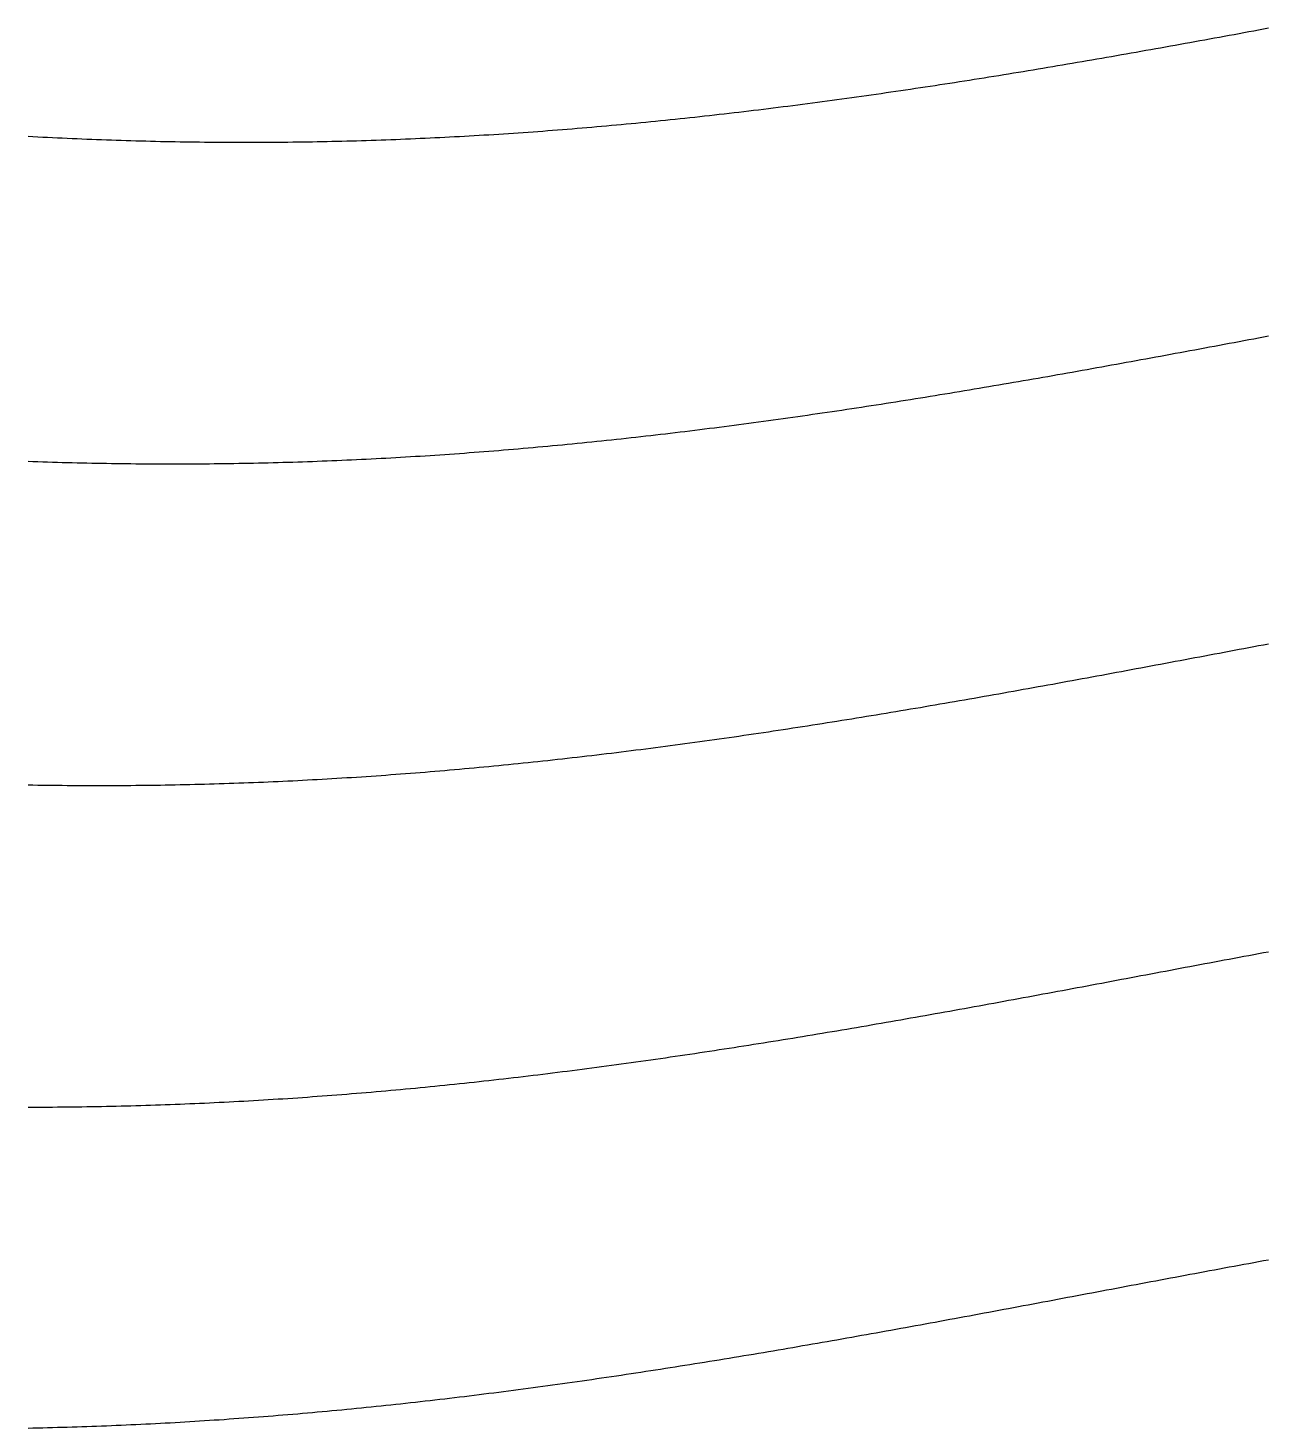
# Model space of a CAD drawing. Header units: millimetres. Extents: x 8 to 88, y 8 to 87.
# Drawn here: x 8 to 34.93, y 11.02 to 41.49 of the extents above; entities that cross this region are included whole.
import ezdxf

# ---------------------------------------------------------------- set-up
doc = ezdxf.new("R2010")
doc.units = ezdxf.units.MM
doc.layers.add('STUDY_GUIDES', color=7, linetype='Continuous')

msp = doc.modelspace()

# ---------------------------------------------------------------- linework, layer by layer
at = {"layer": 'STUDY_GUIDES'}
for points in [[(8, 39.1311), (8.1067, 39.1253), (8.2133, 39.1196), (8.32, 39.114), (8.4267, 39.1086), (8.5333, 39.1033), (8.64, 39.0981), (8.7467, 39.0931), (8.8533, 39.0882), (8.96, 39.0834), (9.0667, 39.0788), (9.1733, 39.0743), (9.28, 39.0699), (9.3867, 39.0656), (9.4933, 39.0615), (9.6, 39.0575), (9.7067, 39.0537), (9.8133, 39.05), (9.92, 39.0464), (10.0267, 39.0429), (10.1333, 39.0396), (10.24, 39.0364), (10.3467, 39.0334), (10.4533, 39.0304), (10.56, 39.0276), (10.6667, 39.025), (10.7733, 39.0225), (10.88, 39.0201), (10.9867, 39.0178), (11.0933, 39.0157), (11.2, 39.0137), (11.3067, 39.0119), (11.4133, 39.0101), (11.52, 39.0086), (11.6267, 39.0071), (11.7333, 39.0058), (11.84, 39.0046), (11.9467, 39.0036), (12.0533, 39.0026), (12.16, 39.0019), (12.2667, 39.0012), (12.3733, 39.0007), (12.48, 39.0003), (12.5867, 39.0001), (12.6933, 39), (12.8, 39), (12.9067, 39.0002), (13.0133, 39.0005), (13.12, 39.0009), (13.2267, 39.0015), (13.3333, 39.0022), (13.44, 39.003), (13.5467, 39.004), (13.6533, 39.0051), (13.76, 39.0064), (13.8667, 39.0078), (13.9733, 39.0093), (14.08, 39.0109), (14.1867, 39.0127), (14.2933, 39.0146), (14.4, 39.0167), (14.5067, 39.0188), (14.6133, 39.0212), (14.72, 39.0236), (14.8267, 39.0262), (14.9333, 39.0289), (15.04, 39.0318), (15.1467, 39.0347), (15.2533, 39.0379), (15.36, 39.0411), (15.4667, 39.0445), (15.5733, 39.048), (15.68, 39.0517), (15.7867, 39.0554), (15.8933, 39.0593), (16, 39.0634), (16.1067, 39.0676), (16.2133, 39.0719), (16.32, 39.0763), (16.4267, 39.0809), (16.5333, 39.0856), (16.64, 39.0904), (16.7467, 39.0954), (16.8533, 39.1005), (16.96, 39.1057), (17.0667, 39.1111), (17.1733, 39.1166), (17.28, 39.1222), (17.3867, 39.1279), (17.4933, 39.1338), (17.6, 39.1398), (17.7067, 39.1459), (17.8133, 39.1522), (17.92, 39.1586), (18.0267, 39.1651), (18.1333, 39.1717), (18.24, 39.1785), (18.3467, 39.1854), (18.4533, 39.1924), (18.56, 39.1996), (18.6667, 39.2068), (18.7733, 39.2142), (18.88, 39.2217), (18.9867, 39.2294), (19.0933, 39.2372), (19.2, 39.2451), (19.3067, 39.2531), (19.4133, 39.2612), (19.52, 39.2695), (19.6267, 39.2779), (19.7333, 39.2864), (19.84, 39.295), (19.9467, 39.3038), (20.0533, 39.3127), (20.16, 39.3217), (20.2667, 39.3308), (20.3733, 39.34), (20.48, 39.3494), (20.5867, 39.3589), (20.6933, 39.3685), (20.8, 39.3782), (20.9067, 39.388), (21.0133, 39.3979), (21.12, 39.408), (21.2267, 39.4182), (21.3333, 39.4285), (21.44, 39.4389), (21.5467, 39.4494), (21.6533, 39.4601), (21.76, 39.4708), (21.8667, 39.4817), (21.9733, 39.4927), (22.08, 39.5038), (22.1867, 39.515), (22.2933, 39.5263), (22.4, 39.5377), (22.5067, 39.5493), (22.6133, 39.5609), (22.72, 39.5727), (22.8267, 39.5846), (22.9333, 39.5965), (23.04, 39.6086), (23.1467, 39.6208), (23.2533, 39.6331), (23.36, 39.6455), (23.4667, 39.658), (23.5733, 39.6707), (23.68, 39.6834), (23.7867, 39.6962), (23.8933, 39.7091), (24, 39.7222), (24.1067, 39.7353), (24.2133, 39.7485), (24.32, 39.7619), (24.4267, 39.7753), (24.5333, 39.7889), (24.64, 39.8025), (24.7467, 39.8162), (24.8533, 39.8301), (24.96, 39.844), (25.0667, 39.858), (25.1733, 39.8722), (25.28, 39.8864), (25.3867, 39.9007), (25.4933, 39.9151), (25.6, 39.9296), (25.7067, 39.9442), (25.8133, 39.9589), (25.92, 39.9737), (26.0267, 39.9885), (26.1333, 40.0035), (26.24, 40.0186), (26.3467, 40.0337), (26.4533, 40.0489), (26.56, 40.0643), (26.6667, 40.0797), (26.7733, 40.0951), (26.88, 40.1107), (26.9867, 40.1264), (27.0933, 40.1421), (27.2, 40.158), (27.3067, 40.1739), (27.4133, 40.1899), (27.52, 40.2059), (27.6267, 40.2221), (27.7333, 40.2383), (27.84, 40.2546), (27.9467, 40.271), (28.0533, 40.2875), (28.16, 40.304), (28.2667, 40.3207), (28.3733, 40.3374), (28.48, 40.3541), (28.5867, 40.371), (28.6933, 40.3879), (28.8, 40.4049), (28.9067, 40.422), (29.0133, 40.4391), (29.12, 40.4563), (29.2267, 40.4736), (29.3333, 40.4909), (29.44, 40.5083), (29.5467, 40.5258), (29.6533, 40.5434), (29.76, 40.561), (29.8667, 40.5786), (29.9733, 40.5964), (30.08, 40.6142), (30.1867, 40.632), (30.2933, 40.65), (30.4, 40.668), (30.5067, 40.686), (30.6133, 40.7041), (30.72, 40.7223), (30.8267, 40.7405), (30.9333, 40.7588), (31.04, 40.7771), (31.1467, 40.7955), (31.2533, 40.8139), (31.36, 40.8324), (31.4667, 40.851), (31.5733, 40.8696), (31.68, 40.8882), (31.7867, 40.9069), (31.8933, 40.9257), (32, 40.9445), (32.1067, 40.9633), (32.2133, 40.9822), (32.32, 41.0011), (32.4267, 41.0201), (32.5333, 41.0391), (32.64, 41.0582), (32.7467, 41.0773), (32.8533, 41.0965), (32.96, 41.1157), (33.0667, 41.1349), (33.1733, 41.1542), (33.28, 41.1735), (33.3867, 41.1928), (33.4933, 41.2122), (33.6, 41.2316), (33.7067, 41.2511), (33.8133, 41.2706), (33.92, 41.2901), (34.0267, 41.3096), (34.1333, 41.3292), (34.24, 41.3488), (34.3467, 41.3685), (34.4533, 41.3881), (34.56, 41.4078), (34.6667, 41.4276), (34.7733, 41.4473), (34.88, 41.4671), (34.9867, 41.4869)], [(8, 32.0579), (8.1067, 32.054), (8.2133, 32.0503), (8.32, 32.0467), (8.4267, 32.0432), (8.5333, 32.0399), (8.64, 32.0367), (8.7467, 32.0336), (8.8533, 32.0307), (8.96, 32.0279), (9.0667, 32.0252), (9.1733, 32.0227), (9.28, 32.0203), (9.3867, 32.018), (9.4933, 32.0159), (9.6, 32.0139), (9.7067, 32.012), (9.8133, 32.0103), (9.92, 32.0087), (10.0267, 32.0072), (10.1333, 32.0059), (10.24, 32.0047), (10.3467, 32.0036), (10.4533, 32.0027), (10.56, 32.0019), (10.6667, 32.0013), (10.7733, 32.0008), (10.88, 32.0004), (10.9867, 32.0001), (11.0933, 32), (11.2, 32), (11.3067, 32.0002), (11.4133, 32.0005), (11.52, 32.0009), (11.6267, 32.0015), (11.7333, 32.0021), (11.84, 32.003), (11.9467, 32.0039), (12.0533, 32.005), (12.16, 32.0063), (12.2667, 32.0076), (12.3733, 32.0091), (12.48, 32.0108), (12.5867, 32.0125), (12.6933, 32.0144), (12.8, 32.0165), (12.9067, 32.0187), (13.0133, 32.021), (13.12, 32.0234), (13.2267, 32.026), (13.3333, 32.0287), (13.44, 32.0315), (13.5467, 32.0345), (13.6533, 32.0376), (13.76, 32.0408), (13.8667, 32.0442), (13.9733, 32.0477), (14.08, 32.0514), (14.1867, 32.0551), (14.2933, 32.059), (14.4, 32.0631), (14.5067, 32.0672), (14.6133, 32.0715), (14.72, 32.076), (14.8267, 32.0805), (14.9333, 32.0852), (15.04, 32.09), (15.1467, 32.095), (15.2533, 32.1001), (15.36, 32.1053), (15.4667, 32.1106), (15.5733, 32.1161), (15.68, 32.1217), (15.7867, 32.1275), (15.8933, 32.1333), (16, 32.1393), (16.1067, 32.1454), (16.2133, 32.1517), (16.32, 32.1581), (16.4267, 32.1646), (16.5333, 32.1712), (16.64, 32.1779), (16.7467, 32.1848), (16.8533, 32.1918), (16.96, 32.199), (17.0667, 32.2062), (17.1733, 32.2136), (17.28, 32.2211), (17.3867, 32.2288), (17.4933, 32.2365), (17.6, 32.2444), (17.7067, 32.2524), (17.8133, 32.2606), (17.92, 32.2688), (18.0267, 32.2772), (18.1333, 32.2857), (18.24, 32.2943), (18.3467, 32.3031), (18.4533, 32.312), (18.56, 32.3209), (18.6667, 32.3301), (18.7733, 32.3393), (18.88, 32.3486), (18.9867, 32.3581), (19.0933, 32.3677), (19.2, 32.3774), (19.3067, 32.3872), (19.4133, 32.3972), (19.52, 32.4072), (19.6267, 32.4174), (19.7333, 32.4277), (19.84, 32.4381), (19.9467, 32.4486), (20.0533, 32.4592), (20.16, 32.47), (20.2667, 32.4808), (20.3733, 32.4918), (20.48, 32.5029), (20.5867, 32.5141), (20.6933, 32.5254), (20.8, 32.5368), (20.9067, 32.5484), (21.0133, 32.56), (21.12, 32.5718), (21.2267, 32.5836), (21.3333, 32.5956), (21.44, 32.6077), (21.5467, 32.6199), (21.6533, 32.6321), (21.76, 32.6445), (21.8667, 32.657), (21.9733, 32.6697), (22.08, 32.6824), (22.1867, 32.6952), (22.2933, 32.7081), (22.4, 32.7211), (22.5067, 32.7343), (22.6133, 32.7475), (22.72, 32.7608), (22.8267, 32.7743), (22.9333, 32.7878), (23.04, 32.8014), (23.1467, 32.8151), (23.2533, 32.829), (23.36, 32.8429), (23.4667, 32.8569), (23.5733, 32.871), (23.68, 32.8852), (23.7867, 32.8996), (23.8933, 32.914), (24, 32.9285), (24.1067, 32.943), (24.2133, 32.9577), (24.32, 32.9725), (24.4267, 32.9874), (24.5333, 33.0023), (24.64, 33.0174), (24.7467, 33.0325), (24.8533, 33.0477), (24.96, 33.063), (25.0667, 33.0784), (25.1733, 33.0939), (25.28, 33.1095), (25.3867, 33.1251), (25.4933, 33.1409), (25.6, 33.1567), (25.7067, 33.1726), (25.8133, 33.1886), (25.92, 33.2047), (26.0267, 33.2208), (26.1333, 33.237), (26.24, 33.2533), (26.3467, 33.2697), (26.4533, 33.2862), (26.56, 33.3027), (26.6667, 33.3193), (26.7733, 33.336), (26.88, 33.3528), (26.9867, 33.3696), (27.0933, 33.3866), (27.2, 33.4036), (27.3067, 33.4206), (27.4133, 33.4377), (27.52, 33.4549), (27.6267, 33.4722), (27.7333, 33.4895), (27.84, 33.507), (27.9467, 33.5244), (28.0533, 33.542), (28.16, 33.5596), (28.2667, 33.5772), (28.3733, 33.595), (28.48, 33.6128), (28.5867, 33.6306), (28.6933, 33.6485), (28.8, 33.6665), (28.9067, 33.6846), (29.0133, 33.7027), (29.12, 33.7208), (29.2267, 33.739), (29.3333, 33.7573), (29.44, 33.7756), (29.5467, 33.794), (29.6533, 33.8125), (29.76, 33.8309), (29.8667, 33.8495), (29.9733, 33.8681), (30.08, 33.8867), (30.1867, 33.9054), (30.2933, 33.9242), (30.4, 33.943), (30.5067, 33.9618), (30.6133, 33.9807), (30.72, 33.9996), (30.8267, 34.0186), (30.9333, 34.0376), (31.04, 34.0567), (31.1467, 34.0758), (31.2533, 34.0949), (31.36, 34.1141), (31.4667, 34.1334), (31.5733, 34.1526), (31.68, 34.1719), (31.7867, 34.1913), (31.8933, 34.2107), (32, 34.2301), (32.1067, 34.2495), (32.2133, 34.269), (32.32, 34.2885), (32.4267, 34.3081), (32.5333, 34.3277), (32.64, 34.3473), (32.7467, 34.3669), (32.8533, 34.3866), (32.96, 34.4063), (33.0667, 34.426), (33.1733, 34.4457), (33.28, 34.4655), (33.3867, 34.4853), (33.4933, 34.5051), (33.6, 34.525), (33.7067, 34.5448), (33.8133, 34.5647), (33.92, 34.5846), (34.0267, 34.6045), (34.1333, 34.6245), (34.24, 34.6444), (34.3467, 34.6644), (34.4533, 34.6844), (34.56, 34.7044), (34.6667, 34.7244), (34.7733, 34.7444), (34.88, 34.7645), (34.9867, 34.7845)], [(8, 25.014), (8.1067, 25.0121), (8.2133, 25.0104), (8.32, 25.0088), (8.4267, 25.0073), (8.5333, 25.006), (8.64, 25.0048), (8.7467, 25.0037), (8.8533, 25.0028), (8.96, 25.002), (9.0667, 25.0013), (9.1733, 25.0008), (9.28, 25.0004), (9.3867, 25.0001), (9.4933, 25), (9.6, 25), (9.7067, 25.0002), (9.8133, 25.0004), (9.92, 25.0009), (10.0267, 25.0014), (10.1333, 25.0021), (10.24, 25.0029), (10.3467, 25.0039), (10.4533, 25.0049), (10.56, 25.0062), (10.6667, 25.0075), (10.7733, 25.009), (10.88, 25.0106), (10.9867, 25.0124), (11.0933, 25.0143), (11.2, 25.0163), (11.3067, 25.0185), (11.4133, 25.0208), (11.52, 25.0232), (11.6267, 25.0258), (11.7333, 25.0285), (11.84, 25.0313), (11.9467, 25.0343), (12.0533, 25.0374), (12.16, 25.0406), (12.2667, 25.0439), (12.3733, 25.0474), (12.48, 25.0511), (12.5867, 25.0548), (12.6933, 25.0587), (12.8, 25.0627), (12.9067, 25.0669), (13.0133, 25.0712), (13.12, 25.0756), (13.2267, 25.0802), (13.3333, 25.0848), (13.44, 25.0897), (13.5467, 25.0946), (13.6533, 25.0997), (13.76, 25.1049), (13.8667, 25.1102), (13.9733, 25.1157), (14.08, 25.1213), (14.1867, 25.127), (14.2933, 25.1328), (14.4, 25.1388), (14.5067, 25.1449), (14.6133, 25.1512), (14.72, 25.1575), (14.8267, 25.164), (14.9333, 25.1707), (15.04, 25.1774), (15.1467, 25.1843), (15.2533, 25.1913), (15.36, 25.1984), (15.4667, 25.2057), (15.5733, 25.213), (15.68, 25.2205), (15.7867, 25.2282), (15.8933, 25.2359), (16, 25.2438), (16.1067, 25.2518), (16.2133, 25.2599), (16.32, 25.2682), (16.4267, 25.2766), (16.5333, 25.285), (16.64, 25.2937), (16.7467, 25.3024), (16.8533, 25.3113), (16.96, 25.3202), (17.0667, 25.3293), (17.1733, 25.3386), (17.28, 25.3479), (17.3867, 25.3573), (17.4933, 25.3669), (17.6, 25.3766), (17.7067, 25.3864), (17.8133, 25.3964), (17.92, 25.4064), (18.0267, 25.4166), (18.1333, 25.4268), (18.24, 25.4372), (18.3467, 25.4478), (18.4533, 25.4584), (18.56, 25.4691), (18.6667, 25.48), (18.7733, 25.4909), (18.88, 25.502), (18.9867, 25.5132), (19.0933, 25.5245), (19.2, 25.5359), (19.3067, 25.5474), (19.4133, 25.5591), (19.52, 25.5708), (19.6267, 25.5827), (19.7333, 25.5946), (19.84, 25.6067), (19.9467, 25.6189), (20.0533, 25.6312), (20.16, 25.6436), (20.2667, 25.6561), (20.3733, 25.6687), (20.48, 25.6814), (20.5867, 25.6942), (20.6933, 25.7071), (20.8, 25.7201), (20.9067, 25.7332), (21.0133, 25.7464), (21.12, 25.7598), (21.2267, 25.7732), (21.3333, 25.7867), (21.44, 25.8003), (21.5467, 25.8141), (21.6533, 25.8279), (21.76, 25.8418), (21.8667, 25.8558), (21.9733, 25.8699), (22.08, 25.8841), (22.1867, 25.8984), (22.2933, 25.9128), (22.4, 25.9273), (22.5067, 25.9419), (22.6133, 25.9566), (22.72, 25.9713), (22.8267, 25.9862), (22.9333, 26.0011), (23.04, 26.0162), (23.1467, 26.0313), (23.2533, 26.0465), (23.36, 26.0618), (23.4667, 26.0772), (23.5733, 26.0927), (23.68, 26.1082), (23.7867, 26.1239), (23.8933, 26.1396), (24, 26.1554), (24.1067, 26.1713), (24.2133, 26.1873), (24.32, 26.2034), (24.4267, 26.2195), (24.5333, 26.2357), (24.64, 26.252), (24.7467, 26.2684), (24.8533, 26.2849), (24.96, 26.3014), (25.0667, 26.318), (25.1733, 26.3347), (25.28, 26.3515), (25.3867, 26.3683), (25.4933, 26.3852), (25.6, 26.4022), (25.7067, 26.4193), (25.8133, 26.4364), (25.92, 26.4536), (26.0267, 26.4708), (26.1333, 26.4882), (26.24, 26.5056), (26.3467, 26.523), (26.4533, 26.5406), (26.56, 26.5582), (26.6667, 26.5758), (26.7733, 26.5936), (26.88, 26.6114), (26.9867, 26.6292), (27.0933, 26.6471), (27.2, 26.6651), (27.3067, 26.6831), (27.4133, 26.7012), (27.52, 26.7194), (27.6267, 26.7376), (27.7333, 26.7559), (27.84, 26.7742), (27.9467, 26.7926), (28.0533, 26.811), (28.16, 26.8295), (28.2667, 26.848), (28.3733, 26.8666), (28.48, 26.8853), (28.5867, 26.9039), (28.6933, 26.9227), (28.8, 26.9415), (28.9067, 26.9603), (29.0133, 26.9792), (29.12, 26.9981), (29.2267, 27.0171), (29.3333, 27.0361), (29.44, 27.0552), (29.5467, 27.0743), (29.6533, 27.0934), (29.76, 27.1126), (29.8667, 27.1318), (29.9733, 27.1511), (30.08, 27.1704), (30.1867, 27.1897), (30.2933, 27.2091), (30.4, 27.2285), (30.5067, 27.248), (30.6133, 27.2675), (30.72, 27.287), (30.8267, 27.3065), (30.9333, 27.3261), (31.04, 27.3457), (31.1467, 27.3653), (31.2533, 27.385), (31.36, 27.4047), (31.4667, 27.4244), (31.5733, 27.4442), (31.68, 27.4639), (31.7867, 27.4837), (31.8933, 27.5036), (32, 27.5234), (32.1067, 27.5433), (32.2133, 27.5631), (32.32, 27.583), (32.4267, 27.603), (32.5333, 27.6229), (32.64, 27.6429), (32.7467, 27.6628), (32.8533, 27.6828), (32.96, 27.7028), (33.0667, 27.7228), (33.1733, 27.7428), (33.28, 27.7629), (33.3867, 27.7829), (33.4933, 27.803), (33.6, 27.8231), (33.7067, 27.8431), (33.8133, 27.8632), (33.92, 27.8833), (34.0267, 27.9034), (34.1333, 27.9235), (34.24, 27.9436), (34.3467, 27.9637), (34.4533, 27.9838), (34.56, 28.0039), (34.6667, 28.024), (34.7733, 28.0441), (34.88, 28.0642), (34.9867, 28.0843)], [(8, 18), (8.1067, 18.0001), (8.2133, 18.0004), (8.32, 18.0008), (8.4267, 18.0014), (8.5333, 18.002), (8.64, 18.0028), (8.7467, 18.0038), (8.8533, 18.0049), (8.96, 18.0061), (9.0667, 18.0074), (9.1733, 18.0089), (9.28, 18.0105), (9.3867, 18.0123), (9.4933, 18.0141), (9.6, 18.0162), (9.7067, 18.0183), (9.8133, 18.0206), (9.92, 18.023), (10.0267, 18.0256), (10.1333, 18.0282), (10.24, 18.0311), (10.3467, 18.034), (10.4533, 18.0371), (10.56, 18.0403), (10.6667, 18.0437), (10.7733, 18.0472), (10.88, 18.0508), (10.9867, 18.0545), (11.0933, 18.0584), (11.2, 18.0624), (11.3067, 18.0666), (11.4133, 18.0708), (11.52, 18.0753), (11.6267, 18.0798), (11.7333, 18.0845), (11.84, 18.0893), (11.9467, 18.0942), (12.0533, 18.0993), (12.16, 18.1045), (12.2667, 18.1098), (12.3733, 18.1152), (12.48, 18.1208), (12.5867, 18.1265), (12.6933, 18.1324), (12.8, 18.1384), (12.9067, 18.1445), (13.0133, 18.1507), (13.12, 18.157), (13.2267, 18.1635), (13.3333, 18.1701), (13.44, 18.1769), (13.5467, 18.1837), (13.6533, 18.1907), (13.76, 18.1978), (13.8667, 18.2051), (13.9733, 18.2125), (14.08, 18.2199), (14.1867, 18.2276), (14.2933, 18.2353), (14.4, 18.2432), (14.5067, 18.2512), (14.6133, 18.2593), (14.72, 18.2675), (14.8267, 18.2759), (14.9333, 18.2844), (15.04, 18.293), (15.1467, 18.3017), (15.2533, 18.3105), (15.36, 18.3195), (15.4667, 18.3286), (15.5733, 18.3378), (15.68, 18.3471), (15.7867, 18.3566), (15.8933, 18.3662), (16, 18.3758), (16.1067, 18.3856), (16.2133, 18.3956), (16.32, 18.4056), (16.4267, 18.4158), (16.5333, 18.426), (16.64, 18.4364), (16.7467, 18.4469), (16.8533, 18.4575), (16.96, 18.4683), (17.0667, 18.4791), (17.1733, 18.4901), (17.28, 18.5011), (17.3867, 18.5123), (17.4933, 18.5236), (17.6, 18.535), (17.7067, 18.5465), (17.8133, 18.5582), (17.92, 18.5699), (18.0267, 18.5817), (18.1333, 18.5937), (18.24, 18.6057), (18.3467, 18.6179), (18.4533, 18.6302), (18.56, 18.6426), (18.6667, 18.6551), (18.7733, 18.6677), (18.88, 18.6803), (18.9867, 18.6932), (19.0933, 18.7061), (19.2, 18.7191), (19.3067, 18.7322), (19.4133, 18.7454), (19.52, 18.7587), (19.6267, 18.7721), (19.7333, 18.7856), (19.84, 18.7992), (19.9467, 18.813), (20.0533, 18.8268), (20.16, 18.8407), (20.2667, 18.8547), (20.3733, 18.8688), (20.48, 18.883), (20.5867, 18.8973), (20.6933, 18.9117), (20.8, 18.9262), (20.9067, 18.9407), (21.0133, 18.9554), (21.12, 18.9702), (21.2267, 18.985), (21.3333, 18.9999), (21.44, 19.015), (21.5467, 19.0301), (21.6533, 19.0453), (21.76, 19.0606), (21.8667, 19.076), (21.9733, 19.0915), (22.08, 19.107), (22.1867, 19.1227), (22.2933, 19.1384), (22.4, 19.1542), (22.5067, 19.1701), (22.6133, 19.186), (22.72, 19.2021), (22.8267, 19.2182), (22.9333, 19.2345), (23.04, 19.2508), (23.1467, 19.2671), (23.2533, 19.2836), (23.36, 19.3001), (23.4667, 19.3167), (23.5733, 19.3334), (23.68, 19.3501), (23.7867, 19.367), (23.8933, 19.3839), (24, 19.4009), (24.1067, 19.4179), (24.2133, 19.435), (24.32, 19.4522), (24.4267, 19.4695), (24.5333, 19.4868), (24.64, 19.5042), (24.7467, 19.5217), (24.8533, 19.5392), (24.96, 19.5568), (25.0667, 19.5744), (25.1733, 19.5922), (25.28, 19.6099), (25.3867, 19.6278), (25.4933, 19.6457), (25.6, 19.6637), (25.7067, 19.6817), (25.8133, 19.6998), (25.92, 19.7179), (26.0267, 19.7361), (26.1333, 19.7544), (26.24, 19.7727), (26.3467, 19.7911), (26.4533, 19.8095), (26.56, 19.828), (26.6667, 19.8466), (26.7733, 19.8651), (26.88, 19.8838), (26.9867, 19.9025), (27.0933, 19.9212), (27.2, 19.94), (27.3067, 19.9588), (27.4133, 19.9777), (27.52, 19.9966), (27.6267, 20.0156), (27.7333, 20.0346), (27.84, 20.0537), (27.9467, 20.0728), (28.0533, 20.0919), (28.16, 20.1111), (28.2667, 20.1303), (28.3733, 20.1496), (28.48, 20.1689), (28.5867, 20.1882), (28.6933, 20.2076), (28.8, 20.227), (28.9067, 20.2464), (29.0133, 20.2659), (29.12, 20.2854), (29.2267, 20.305), (29.3333, 20.3246), (29.44, 20.3442), (29.5467, 20.3638), (29.6533, 20.3835), (29.76, 20.4031), (29.8667, 20.4229), (29.9733, 20.4426), (30.08, 20.4624), (30.1867, 20.4822), (30.2933, 20.502), (30.4, 20.5218), (30.5067, 20.5417), (30.6133, 20.5616), (30.72, 20.5815), (30.8267, 20.6014), (30.9333, 20.6213), (31.04, 20.6413), (31.1467, 20.6612), (31.2533, 20.6812), (31.36, 20.7012), (31.4667, 20.7212), (31.5733, 20.7413), (31.68, 20.7613), (31.7867, 20.7813), (31.8933, 20.8014), (32, 20.8215), (32.1067, 20.8415), (32.2133, 20.8616), (32.32, 20.8817), (32.4267, 20.9018), (32.5333, 20.9219), (32.64, 20.942), (32.7467, 20.9621), (32.8533, 20.9822), (32.96, 21.0023), (33.0667, 21.0224), (33.1733, 21.0425), (33.28, 21.0626), (33.3867, 21.0827), (33.4933, 21.1028), (33.6, 21.1229), (33.7067, 21.143), (33.8133, 21.1631), (33.92, 21.1832), (34.0267, 21.2032), (34.1333, 21.2233), (34.24, 21.2433), (34.3467, 21.2634), (34.4533, 21.2834), (34.56, 21.3034), (34.6667, 21.3234), (34.7733, 21.3434), (34.88, 21.3633), (34.9867, 21.3833)], [(8, 11.016), (8.1067, 11.0181), (8.2133, 11.0204), (8.32, 11.0228), (8.4267, 11.0254), (8.5333, 11.028), (8.64, 11.0308), (8.7467, 11.0338), (8.8533, 11.0369), (8.96, 11.0401), (9.0667, 11.0434), (9.1733, 11.0469), (9.28, 11.0505), (9.3867, 11.0542), (9.4933, 11.0581), (9.6, 11.0621), (9.7067, 11.0662), (9.8133, 11.0705), (9.92, 11.0749), (10.0267, 11.0794), (10.1333, 11.0841), (10.24, 11.0889), (10.3467, 11.0938), (10.4533, 11.0989), (10.56, 11.104), (10.6667, 11.1094), (10.7733, 11.1148), (10.88, 11.1204), (10.9867, 11.1261), (11.0933, 11.1319), (11.2, 11.1379), (11.3067, 11.144), (11.4133, 11.1502), (11.52, 11.1565), (11.6267, 11.163), (11.7333, 11.1696), (11.84, 11.1763), (11.9467, 11.1832), (12.0533, 11.1902), (12.16, 11.1973), (12.2667, 11.2045), (12.3733, 11.2119), (12.48, 11.2193), (12.5867, 11.227), (12.6933, 11.2347), (12.8, 11.2426), (12.9067, 11.2505), (13.0133, 11.2586), (13.12, 11.2669), (13.2267, 11.2752), (13.3333, 11.2837), (13.44, 11.2923), (13.5467, 11.301), (13.6533, 11.3098), (13.76, 11.3188), (13.8667, 11.3279), (13.9733, 11.3371), (14.08, 11.3464), (14.1867, 11.3558), (14.2933, 11.3654), (14.4, 11.3751), (14.5067, 11.3849), (14.6133, 11.3948), (14.72, 11.4048), (14.8267, 11.415), (14.9333, 11.4252), (15.04, 11.4356), (15.1467, 11.4461), (15.2533, 11.4567), (15.36, 11.4674), (15.4667, 11.4782), (15.5733, 11.4892), (15.68, 11.5002), (15.7867, 11.5114), (15.8933, 11.5227), (16, 11.5341), (16.1067, 11.5456), (16.2133, 11.5572), (16.32, 11.569), (16.4267, 11.5808), (16.5333, 11.5927), (16.64, 11.6048), (16.7467, 11.6169), (16.8533, 11.6292), (16.96, 11.6416), (17.0667, 11.6541), (17.1733, 11.6666), (17.28, 11.6793), (17.3867, 11.6921), (17.4933, 11.705), (17.6, 11.718), (17.7067, 11.7311), (17.8133, 11.7443), (17.92, 11.7576), (18.0267, 11.7711), (18.1333, 11.7846), (18.24, 11.7982), (18.3467, 11.8119), (18.4533, 11.8257), (18.56, 11.8396), (18.6667, 11.8536), (18.7733, 11.8677), (18.88, 11.8819), (18.9867, 11.8961), (19.0933, 11.9105), (19.2, 11.925), (19.3067, 11.9396), (19.4133, 11.9542), (19.52, 11.969), (19.6267, 11.9838), (19.7333, 11.9988), (19.84, 12.0138), (19.9467, 12.0289), (20.0533, 12.0441), (20.16, 12.0594), (20.2667, 12.0748), (20.3733, 12.0902), (20.48, 12.1058), (20.5867, 12.1214), (20.6933, 12.1371), (20.8, 12.1529), (20.9067, 12.1688), (21.0133, 12.1848), (21.12, 12.2008), (21.2267, 12.217), (21.3333, 12.2332), (21.44, 12.2495), (21.5467, 12.2658), (21.6533, 12.2823), (21.76, 12.2988), (21.8667, 12.3154), (21.9733, 12.3321), (22.08, 12.3488), (22.1867, 12.3656), (22.2933, 12.3825), (22.4, 12.3995), (22.5067, 12.4165), (22.6133, 12.4337), (22.72, 12.4508), (22.8267, 12.4681), (22.9333, 12.4854), (23.04, 12.5028), (23.1467, 12.5203), (23.2533, 12.5378), (23.36, 12.5554), (23.4667, 12.573), (23.5733, 12.5907), (23.68, 12.6085), (23.7867, 12.6264), (23.8933, 12.6443), (24, 12.6622), (24.1067, 12.6803), (24.2133, 12.6984), (24.32, 12.7165), (24.4267, 12.7347), (24.5333, 12.753), (24.64, 12.7713), (24.7467, 12.7896), (24.8533, 12.8081), (24.96, 12.8265), (25.0667, 12.8451), (25.1733, 12.8637), (25.28, 12.8823), (25.3867, 12.901), (25.4933, 12.9197), (25.6, 12.9385), (25.7067, 12.9573), (25.8133, 12.9762), (25.92, 12.9951), (26.0267, 13.0141), (26.1333, 13.0331), (26.24, 13.0522), (26.3467, 13.0713), (26.4533, 13.0904), (26.56, 13.1096), (26.6667, 13.1288), (26.7733, 13.1481), (26.88, 13.1673), (26.9867, 13.1867), (27.0933, 13.2061), (27.2, 13.2255), (27.3067, 13.2449), (27.4133, 13.2644), (27.52, 13.2839), (27.6267, 13.3034), (27.7333, 13.323), (27.84, 13.3426), (27.9467, 13.3622), (28.0533, 13.3819), (28.16, 13.4016), (28.2667, 13.4213), (28.3733, 13.441), (28.48, 13.4608), (28.5867, 13.4806), (28.6933, 13.5004), (28.8, 13.5202), (28.9067, 13.5401), (29.0133, 13.56), (29.12, 13.5799), (29.2267, 13.5998), (29.3333, 13.6197), (29.44, 13.6397), (29.5467, 13.6597), (29.6533, 13.6796), (29.76, 13.6996), (29.8667, 13.7197), (29.9733, 13.7397), (30.08, 13.7597), (30.1867, 13.7798), (30.2933, 13.7998), (30.4, 13.8199), (30.5067, 13.84), (30.6133, 13.86), (30.72, 13.8801), (30.8267, 13.9002), (30.9333, 13.9203), (31.04, 13.9404), (31.1467, 13.9605), (31.2533, 13.9806), (31.36, 14.0007), (31.4667, 14.0208), (31.5733, 14.0409), (31.68, 14.061), (31.7867, 14.0811), (31.8933, 14.1012), (32, 14.1213), (32.1067, 14.1414), (32.2133, 14.1615), (32.32, 14.1816), (32.4267, 14.2016), (32.5333, 14.2217), (32.64, 14.2417), (32.7467, 14.2618), (32.8533, 14.2818), (32.96, 14.3018), (33.0667, 14.3218), (33.1733, 14.3418), (33.28, 14.3618), (33.3867, 14.3817), (33.4933, 14.4016), (33.6, 14.4216), (33.7067, 14.4415), (33.8133, 14.4613), (33.92, 14.4812), (34.0267, 14.501), (34.1333, 14.5208), (34.24, 14.5406), (34.3467, 14.5604), (34.4533, 14.5801), (34.56, 14.5998), (34.6667, 14.6195), (34.7733, 14.6392), (34.88, 14.6588), (34.9867, 14.6784)]]:
    msp.add_lwpolyline(points, dxfattribs=at)

doc.saveas('drawing.dxf')
